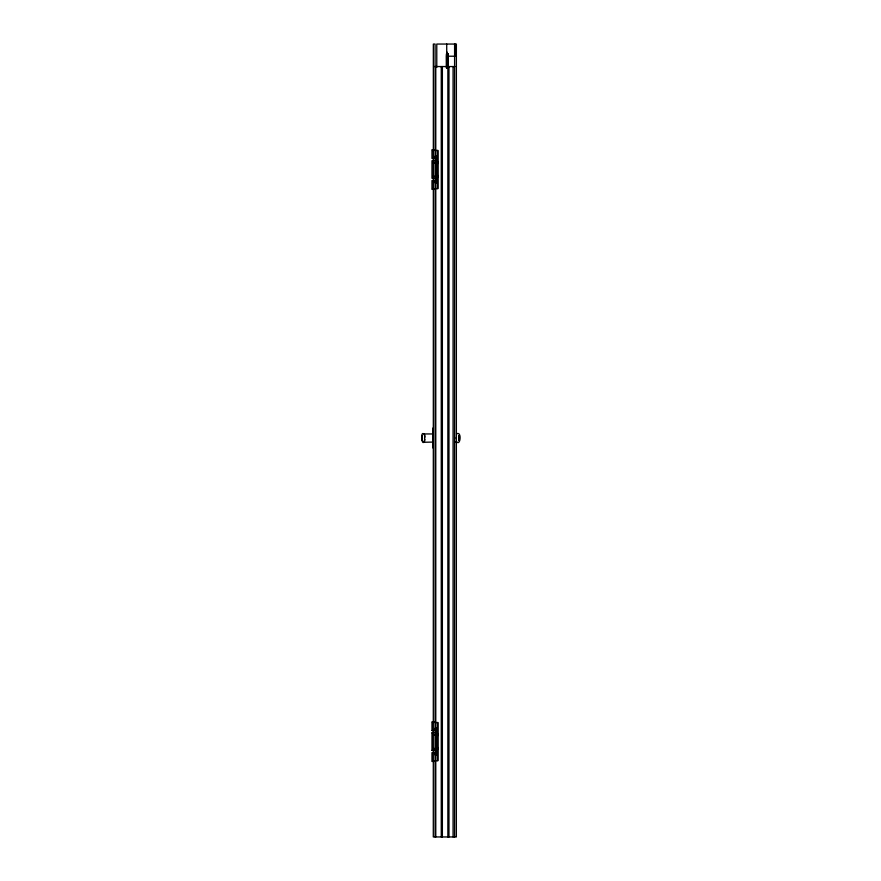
<?xml version="1.0" encoding="UTF-8"?>
<svg xmlns="http://www.w3.org/2000/svg" width="881" height="881" viewBox="0 0 881 881"><rect width="100%" height="100%" fill="white"/><g stroke="black" fill="none" stroke-linecap="round" stroke-linejoin="round"><path stroke-width="1.32" d="M424.664 439.674L424.686 437.009M433.628 176.596C433.21 176.332 433.628 176.189 433.826 176.872M433.419 162.776C432.736 162.412 434.311 163.073 433.397 162.412M433.837 735.029C433 734.743 433.573 734.258 433.893 735.206M435.632 162.633C435.203 163.403 435.357 161.829 436.073 162.908M435.919 176.674C434.443 175.528 435.952 176.74 436.051 176.453M435.368 748.762C435.005 747.969 435.39 748.542 435.566 748.718M456.314 437.361L456.314 438.683M437.516 161.862L437.516 163.414M437.516 749.213L437.416 747.264M433.518 734.435L432.956 734.754M433.837 748.751C432.56 748.277 434.014 748.189 433.893 748.938M436.48 162.721C437.372 159.043 437.692 166.883 434.542 162.721M436.117 734.49L435.809 735.25L436.128 734.435M436.128 748.134L435.809 748.982L436.15 748.299M435.126 162.313L435.258 163.117L435.093 162.401M435.126 176.365C435.027 176.949 434.983 175.947 435.566 176.641M435.666 176.365C436.073 177.356 435.027 175.132 436.029 176.53M437.516 177.136L437.516 175.583M434.95 734.985C434.774 734.435 435.599 734.644 436.029 734.875M435.093 734.633C435.831 735.371 434.509 734.181 435.952 734.985M447.108 55.404C446.568 44.568 446.744 64.137 446.92 52.464M424.631 440.313L424.664 439.3M436.48 176.486L434.542 176.442M424.631 439.938C422.01 449.806 419.686 428.144 424.499 434.84M436.48 734.831L434.542 734.798M436.48 748.564L434.542 748.52M433.419 176.508L432.78 176.365L433.397 176.145M432.989 748.41L433.397 748.222M424.576 440.577L424.422 442.207M437.372 176.574L436.954 176.839M437.516 735.492L437.516 733.939M437.372 162.842L436.954 163.106M435.566 734.985L435.632 734.71M437.461 164.13L437.461 161.19M437.461 177.863L437.461 174.923M437.461 736.208L437.461 733.267M437.461 749.94L437.461 747M424.422 441.833L423.904 442.262L432.67 442.086L432.67 433.959L424.246 433.937M436.954 162.159L437.372 162.423M436.954 747.969L437.339 747.628M456.578 433.826C462.129 430.776 460.378 446.821 456.501 441.579M437.494 162.798L436.811 162.533L437.494 162.467M437.494 176.53L436.811 176.266L437.494 176.2M437.494 748.608L436.811 748.343L437.494 748.277M435.082 836.95L435.082 44.05L433.342 44.05L433.298 836.95L456.347 836.95L456.38 44.05L436.778 44.05L436.778 67.452M447.548 67.98L447.966 53.829M447.108 56.219L455.014 56.219L455.014 44.05M434.399 66.549L455.014 66.549M441.271 66.934L442.372 66.934M447.867 66.934L448.969 66.934M431.976 149.693L434.058 149.693M434.058 150.453L431.976 150.453L431.987 158.47L434.058 158.481M435.137 150.453L438.022 150.453L438.022 188.6L435.137 188.6M436.987 155.794L435.434 155.794A8.226 2.037 90 0 1 434.884 157.523M434.058 160.749L431.976 160.738L431.976 178.292L434.058 178.314M434.058 180.572L431.976 180.572L431.987 188.6L434.058 188.6M436.987 183.259L435.434 183.259A8.226 2.037 -90 0 0 434.884 181.53M431.976 189.36L434.058 189.36M431.976 721.77L434.058 721.77M434.058 722.53L431.976 722.53L431.987 730.547L434.058 730.558M435.137 722.53L438.022 722.53L438.022 760.677L435.137 760.677M436.987 727.871L435.434 727.871A8.226 2.037 90 0 1 434.884 729.6M431.987 730.547L433.881 730.547M431.976 732.816L434.058 732.827M436.954 748.916L437.339 749.257M431.976 750.381L434.058 750.381L431.976 750.392L431.976 732.827M434.058 752.649L431.976 752.649L431.987 760.677L434.058 760.677M436.987 755.336L435.434 755.336A8.226 2.037 -90 0 0 434.884 753.607M431.976 761.437L434.058 761.437M455.796 441.976L456.578 442.207M448.088 53.829L447.966 67.98M424.499 434.465L424.576 435.467M424.576 435.093L424.631 436.106M447.108 52.497L447.108 67.98M424.631 435.732L424.664 436.745M424.664 436.37L424.686 437.383M454.596 44.05L454.596 836.95M453.087 66.549L453.087 836.95M448.969 66.549L448.969 836.95M447.867 66.549L447.867 836.95M447.724 53.829L447.724 67.98M446.722 44.05L446.722 54.512M446.524 55.58L446.524 67.969M446.381 53.928L446.458 67.969M442.372 66.549L442.372 836.95M441.271 66.549L441.271 836.95M437.505 150.453L437.505 188.6M437.505 722.53L437.505 760.677M436.469 155.794L436.447 161.047A2.291 0.562 90 0 0 436.447 164.273L436.447 174.768A2.291 0.562 90 0 0 436.447 178.006L436.469 183.259M436.469 727.871L436.447 733.124A2.291 0.562 -90 0 0 436.447 736.362L436.469 746.78A2.291 0.562 -90 0 0 436.447 750.083L436.469 755.336M435.776 66.549L435.776 836.95M432.945 431.161L432.945 444.883M432.802 428.1L432.802 447.933M435.522 753.883A8.226 2.037 -90 0 1 435.952 755.336M435.952 727.871A8.226 2.037 -90 0 1 435.522 729.325M435.522 181.805A8.226 2.037 90 0 1 435.952 183.259M435.952 155.794A8.226 2.037 -90 0 1 435.522 157.247M435.875 748.762L435.831 748.751M436.58 176.09C436.8 180.054 437.516 173.524 436.58 176.09M436.569 734.435C436.8 738.487 437.538 731.803 436.569 734.435M436.58 748.178C436.8 752.132 437.516 745.601 436.58 748.178M422.428 438.661L422.23 440.511L422.23 435.522L422.428 438.661M458.627 436.745L458.77 440.511L458.77 435.522L458.627 436.745"/></g></svg>
